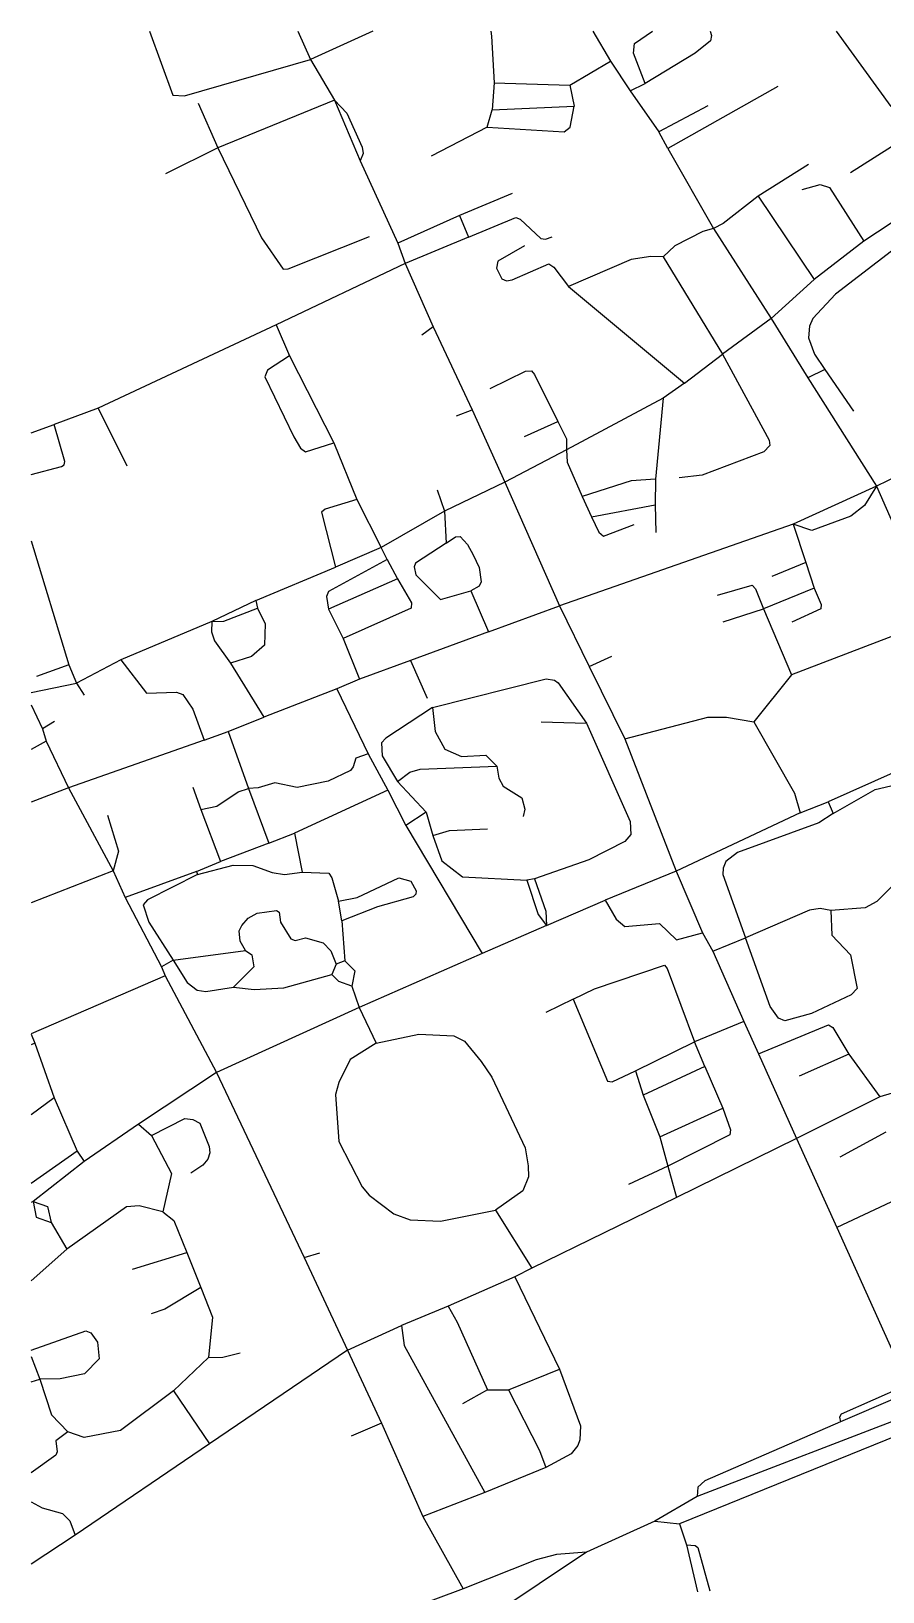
# Model space of a CAD drawing. Header units: inches. Extents: x 13529031 to 13536511, y 3660018 to 3664518.
# Drawn here: x 13529031 to 13530208, y 3662360 to 3664518 of the extents above; entities that cross this region are included whole.
import ezdxf

# ---------------------------------------------------------------- set-up
doc = ezdxf.new("R2010")
doc.units = ezdxf.units.IN
doc.header["$MEASUREMENT"] = 0

msp = doc.modelspace()

# ---------------------------------------------------------------- linework, layer by layer
for points in [[(13529194.2, 3664517.9), (13529226.3, 3664429.6), (13529242.7, 3664428.4), (13529417.1, 3664478.8)], [(13529399.3, 3664517.9), (13529417.1, 3664478.8)], [(13529502.9, 3664517.9), (13529417.1, 3664478.8)], [(13529666.1, 3664517.9), (13529667.4, 3664511), (13529670.9, 3664446.6)], [(13529807.5, 3664517.9), (13529831.6, 3664476.5)], [(13529879.7, 3664445.5), (13529863.6, 3664487.8), (13529865.2, 3664501), (13529889.9, 3664517.9)], [(13529969.7, 3664517.9), (13529971.7, 3664512.2), (13529970.3, 3664504.8), (13529949, 3664487.5), (13529879.7, 3664445.5)], [(13530143.7, 3664517.9), (13530219.4, 3664413.8)], [(13529417.1, 3664478.8), (13529450.1, 3664422.4)], [(13529775.5, 3664443.1), (13529831.6, 3664476.5)], [(13529831.6, 3664476.5), (13529859.1, 3664435.3)], [(13529670.9, 3664446.6), (13529668.3, 3664409.2)], [(13529670.9, 3664446.6), (13529775.5, 3664443.1)], [(13529775.5, 3664443.1), (13529781.5, 3664414.2)], [(13529859.1, 3664435.3), (13529879.7, 3664445.5)], [(13529859.1, 3664435.3), (13529898.8, 3664378.7)], [(13530063.2, 3664441.6), (13529911.1, 3664355.5)], [(13529261.7, 3664418.6), (13529288.9, 3664356.5)], [(13529450.1, 3664422.4), (13529288.9, 3664356.5)], [(13529450.1, 3664422.4), (13529467.1, 3664404.7), (13529488.3, 3664357.6), (13529489.9, 3664348.8), (13529485.7, 3664338.6)], [(13529450.1, 3664422.4), (13529485.7, 3664338.6)], [(13529661.1, 3664385.2), (13529767.7, 3664378.8), (13529776.2, 3664385.4), (13529781.5, 3664414.2)], [(13529661.1, 3664385.2), (13529668.3, 3664409.2)], [(13529668.3, 3664409.2), (13529781.5, 3664414.2)], [(13529966.2, 3664414.6), (13529898.8, 3664378.7)], [(13529661.1, 3664385.2), (13529583.7, 3664345.1)], [(13529911.1, 3664355.5), (13529898.8, 3664378.7)], [(13530245.4, 3664379.8), (13530234.3, 3664366.9), (13530163.7, 3664322.1)], [(13529288.9, 3664356.5), (13529216.2, 3664320.6)], [(13529288.9, 3664356.5), (13529349.2, 3664232.2), (13529379.2, 3664188.8), (13529386.2, 3664189.2), (13529498.7, 3664234.1)], [(13529911.1, 3664355.5), (13529974.1, 3664245.2)], [(13529485.7, 3664338.6), (13529537.7, 3664224.6)], [(13530105.7, 3664333.6), (13530036, 3664289.8)], [(13530096.7, 3664299.1), (13530121.6, 3664306.1), (13530134.5, 3664301.8), (13530182.2, 3664227.4)], [(13530296.8, 3664303.3), (13530182.2, 3664227.4)], [(13529695.7, 3664293.6), (13529623, 3664263)], [(13530036, 3664289.8), (13529987.8, 3664252), (13529974.1, 3664245.2)], [(13530036, 3664289.8), (13530113.7, 3664174.7)], [(13529623, 3664263), (13529537.7, 3664224.6)], [(13529623, 3664263), (13529635.2, 3664232.9)], [(13529635.2, 3664232.9), (13529701, 3664260.3), (13529706.8, 3664258.1), (13529735.5, 3664231.1), (13529741.7, 3664230.2), (13529751.2, 3664233.6)], [(13529974.1, 3664245.2), (13529959.3, 3664240.9), (13529920.8, 3664220.9), (13529904.5, 3664205.7)], [(13529974.1, 3664245.2), (13530053.8, 3664120.6)], [(13529537.7, 3664224.6), (13529547.7, 3664196.6)], [(13529635.2, 3664232.9), (13529547.7, 3664196.6)], [(13529712.7, 3664221.1), (13529676.1, 3664200.1), (13529674, 3664190.3), (13529681.5, 3664175.5), (13529687.8, 3664172.5), (13529696, 3664174.1), (13529746.7, 3664196.3), (13529753.3, 3664191.7), (13529773.7, 3664165)], [(13530377.7, 3664154.1), (13530368.2, 3664145.5), (13530362.4, 3664146.5), (13530315.4, 3664210.3), (13530302.6, 3664219.9), (13530253.4, 3664226.5), (13530232.6, 3664222.8), (13530143.1, 3664154.4), (13530111.4, 3664120.5), (13530106.8, 3664110.2), (13530105.5, 3664093.7), (13530113.8, 3664071.2), (13530128.1, 3664050.1)], [(13530182.2, 3664227.4), (13530113.7, 3664174.7)], [(13529547.7, 3664196.6), (13529369.6, 3664112)], [(13529547.7, 3664196.6), (13529586.7, 3664109.1)], [(13529904.5, 3664205.7), (13529887.6, 3664206.5), (13529860.6, 3664202.2), (13529773.7, 3664165)], [(13529904.5, 3664205.7), (13529986.8, 3664071.2)], [(13530113.7, 3664174.7), (13530053.8, 3664120.6)], [(13529773.7, 3664165), (13529934.1, 3664031.3)], [(13529369.6, 3664112), (13529123.1, 3663996.4)], [(13529369.6, 3664112), (13529388, 3664069.1)], [(13529586.7, 3664109.1), (13529570.7, 3664097.6)], [(13529586.7, 3664109.1), (13529640.5, 3663994.2)], [(13530053.8, 3664120.6), (13529986.8, 3664071.2)], [(13530053.8, 3664120.6), (13530104.7, 3664038.4)], [(13529388, 3664069.1), (13529357.3, 3664049.1), (13529353.8, 3664039.7), (13529393.9, 3663956.7), (13529403.1, 3663941.1), (13529410, 3663936.1), (13529449.1, 3663948.4)], [(13529388, 3664069.1), (13529449.1, 3663948.4)], [(13529986.8, 3664071.2), (13530051.2, 3663952.2), (13530052.2, 3663945), (13530043.7, 3663936.1), (13529958.7, 3663904), (13529926.7, 3663900.1)], [(13529934.1, 3664031.3), (13529986.8, 3664071.2)], [(13529665.2, 3664023.6), (13529714.2, 3664047.6), (13529722.5, 3664048.3), (13529726.8, 3664043.2), (13529759, 3663978.1)], [(13530128.1, 3664050.1), (13530104.7, 3664038.4)], [(13530128.1, 3664050.1), (13530167.7, 3663992.6)], [(13529934.1, 3664031.3), (13529904.5, 3664010.6)], [(13530104.7, 3664038.4), (13530199.7, 3663888.5)], [(13529904.5, 3664010.6), (13529770.9, 3663939.1)], [(13529904.5, 3664010.6), (13529894.2, 3663898.5)], [(13530458.4, 3664014.2), (13530199.7, 3663888.5)], [(13529123.1, 3663996.4), (13529062.5, 3663974)], [(13529123.1, 3663996.4), (13529162.7, 3663916.6)], [(13529618.7, 3663986.1), (13529640.5, 3663994.2)], [(13529640.5, 3663994.2), (13529685.8, 3663894.4)], [(13529712.7, 3663957.6), (13529759, 3663978.1)], [(13529759, 3663978.1), (13529771.1, 3663954.1), (13529770.9, 3663939.1)], [(13529030.7, 3663904.7), (13529072.7, 3663915.8), (13529076.4, 3663918.2), (13529077.1, 3663922.7), (13529062.5, 3663974)], [(13529030.7, 3663962.4), (13529062.5, 3663974)], [(13529449.1, 3663948.4), (13529481.1, 3663870.4)], [(13529770.9, 3663939.1), (13529685.8, 3663894.4)], [(13529770.9, 3663939.1), (13529771.9, 3663921.7), (13529792.5, 3663874.5)], [(13529685.8, 3663894.4), (13529602.2, 3663854.3)], [(13529685.8, 3663894.4), (13529761.3, 3663723.4)], [(13529894.2, 3663898.5), (13529860.3, 3663895.9), (13529792.5, 3663874.5)], [(13529894.2, 3663898.5), (13529893.6, 3663862.7)], [(13529481.1, 3663870.4), (13529437.1, 3663857), (13529432.2, 3663852.8), (13529451.4, 3663776.8)], [(13529481.1, 3663870.4), (13529514.8, 3663804)], [(13529592.2, 3663883.6), (13529602.2, 3663854.3)], [(13529792.5, 3663874.5), (13529805.7, 3663846.3)], [(13530199.7, 3663888.5), (13530183.1, 3663862), (13530164.1, 3663847.1), (13530110.1, 3663827.6), (13530084.6, 3663836.2)], [(13530199.7, 3663888.5), (13530084.6, 3663836.2)], [(13530199.7, 3663888.5), (13530236.7, 3663804.6)], [(13529602.2, 3663854.3), (13529514.8, 3663804)], [(13529602.2, 3663854.3), (13529604.5, 3663809.8)], [(13529805.7, 3663846.3), (13529893.6, 3663862.7)], [(13529805.7, 3663846.3), (13529815.8, 3663825.1), (13529821.9, 3663819.7), (13529864.7, 3663835.6)], [(13529893.6, 3663862.7), (13529894.7, 3663824.6)], [(13530084.6, 3663836.2), (13529761.3, 3663723.4)], [(13530084.6, 3663836.2), (13530102, 3663783.3)], [(13529030.7, 3663813.3), (13529082.7, 3663641.8)], [(13529514.8, 3663804), (13529451.4, 3663776.8)], [(13529523.1, 3663787.2), (13529514.8, 3663804)], [(13529604.5, 3663809.8), (13529562, 3663782.4), (13529560.1, 3663777), (13529562.8, 3663765.9), (13529596.7, 3663731.9), (13529638.8, 3663743.8)], [(13529604.5, 3663809.8), (13529617.6, 3663818.5), (13529623.7, 3663818.9), (13529633.9, 3663807.8), (13529642, 3663793.5), (13529650.4, 3663776.4), (13529652.8, 3663756.6), (13529650.2, 3663750.5), (13529638.8, 3663743.8)], [(13529523.1, 3663787.2), (13529441.8, 3663743.2), (13529439, 3663735.9), (13529441.6, 3663718.5)], [(13529523.1, 3663787.2), (13529537.1, 3663760.4)], [(13530102, 3663783.3), (13530054.7, 3663763.6)], [(13530102, 3663783.3), (13530113.7, 3663747.7)], [(13529341.2, 3663730.6), (13529451.4, 3663776.8)], [(13529537.1, 3663760.4), (13529441.6, 3663718.5)], [(13529537.1, 3663760.4), (13529556.6, 3663727.4), (13529556.2, 3663719.9), (13529462.3, 3663677.8)], [(13529638.8, 3663743.8), (13529662.9, 3663687.3)], [(13529979.7, 3663738.1), (13530027.6, 3663751.8), (13530032.5, 3663746.7), (13530043.4, 3663719.2)], [(13530113.7, 3663747.7), (13530043.4, 3663719.2)], [(13530113.7, 3663747.7), (13530123.1, 3663725.2), (13530122.6, 3663718.9), (13530082.7, 3663700.6)], [(13529341.2, 3663730.6), (13529280.5, 3663701.4)], [(13529280.5, 3663701.4), (13529297.1, 3663701.8), (13529343.7, 3663720.1)], [(13529343.7, 3663720.1), (13529354.4, 3663698.4), (13529353.4, 3663669), (13529335.1, 3663652.9), (13529306.4, 3663644)], [(13529341.2, 3663730.6), (13529343.7, 3663720.1)], [(13529441.6, 3663718.5), (13529462.3, 3663677.8)], [(13529662.9, 3663687.3), (13529761.3, 3663723.4)], [(13529761.3, 3663723.4), (13529802.4, 3663639.3)], [(13529987.7, 3663701.1), (13530043.4, 3663719.2)], [(13530043.4, 3663719.2), (13530082, 3663627.9)], [(13529280.5, 3663701.4), (13529154.6, 3663648.3)], [(13529280.5, 3663701.4), (13529279.9, 3663687.1), (13529284.3, 3663674.7), (13529306.4, 3663644)], [(13530284, 3663701.5), (13530259.2, 3663695.5), (13530082, 3663627.9)], [(13529462.3, 3663677.8), (13529484.7, 3663621.6)], [(13529662.9, 3663687.3), (13529555, 3663647.4)], [(13529802.4, 3663639.3), (13529833.7, 3663653.6)], [(13529082.7, 3663641.8), (13529038.2, 3663625.6)], [(13529082.7, 3663641.8), (13529093.4, 3663616.1)], [(13529154.6, 3663648.3), (13529093.4, 3663616.1)], [(13529154.6, 3663648.3), (13529190, 3663602.2), (13529231.5, 3663603.7), (13529240.2, 3663600.4), (13529254.1, 3663580.1), (13529269.7, 3663537.6)], [(13529306.4, 3663644), (13529352.6, 3663569.1)], [(13529555, 3663647.4), (13529484.7, 3663621.6)], [(13529555, 3663647.4), (13529578.2, 3663595.6)], [(13529802.4, 3663639.3), (13529851.4, 3663539.1)], [(13529030.7, 3663603.1), (13529093.4, 3663616.1)], [(13529093.4, 3663616.1), (13529103.7, 3663599.6)], [(13529453.2, 3663608.6), (13529352.6, 3663569.1)], [(13529484.7, 3663621.6), (13529453.2, 3663608.6)], [(13529453.2, 3663608.6), (13529496.6, 3663518.3)], [(13529585.5, 3663582.5), (13529742.7, 3663622.2), (13529754.2, 3663620.4), (13529759.6, 3663616.6), (13529798.4, 3663560.7)], [(13530082, 3663627.9), (13530030.1, 3663562.6)], [(13529030.7, 3663586.2), (13529046.2, 3663553.1)], [(13529303.2, 3663549.6), (13529352.6, 3663569.1)], [(13529585.5, 3663582.5), (13529521.1, 3663540.3), (13529514.9, 3663533.6), (13529515.9, 3663515.7), (13529537, 3663480.2)], [(13529585.5, 3663582.5), (13529589.1, 3663549.3), (13529602.6, 3663525.1), (13529625.8, 3663514.6), (13529659.6, 3663516.6), (13529674.8, 3663501.2)], [(13529851.4, 3663539.1), (13529966.3, 3663569.3), (13529992.1, 3663569.4), (13530030.1, 3663562.6)], [(13529062.7, 3663563.1), (13529046.2, 3663553.1)], [(13529046.2, 3663553.1), (13529051.2, 3663536.1)], [(13529269.7, 3663537.6), (13529303.2, 3663549.6)], [(13529303.2, 3663549.6), (13529331, 3663470.6)], [(13529798.4, 3663560.7), (13529859.2, 3663424.7), (13529859.9, 3663407.1), (13529851.6, 3663397.4), (13529801.7, 3663371.7), (13529726.7, 3663345.6)], [(13529735.7, 3663562.6), (13529798.4, 3663560.7)], [(13530030.1, 3663562.6), (13530086.2, 3663464.2), (13530094.3, 3663436.9)], [(13530351.1, 3663549.6), (13530132.7, 3663452.1)], [(13529051.2, 3663536.1), (13529030.7, 3663524.6)], [(13529051.2, 3663536.1), (13529082, 3663471.5)], [(13529269.7, 3663537.6), (13529082, 3663471.5)], [(13529851.4, 3663539.1), (13529922.4, 3663356)], [(13529496.6, 3663518.3), (13529479.6, 3663512.6), (13529475.9, 3663500.3), (13529472, 3663495.5), (13529441.4, 3663480.8), (13529398.3, 3663471.9), (13529367.7, 3663478.3), (13529344.5, 3663471.6), (13529331, 3663470.6)], [(13529496.6, 3663518.3), (13529523.7, 3663468)], [(13529537, 3663480.2), (13529554.2, 3663493.1), (13529568.6, 3663497.2), (13529674.8, 3663501.2)], [(13529674.8, 3663501.2), (13529677.5, 3663484.8), (13529683.4, 3663473.6), (13529709, 3663457.5), (13529713.4, 3663442), (13529711.2, 3663431.6)], [(13529537, 3663480.2), (13529576.8, 3663438)], [(13530139.7, 3663436.1), (13530197.8, 3663469.3), (13530297.8, 3663492.6), (13530325.3, 3663488.5), (13530330.9, 3663485.6), (13530348.6, 3663454.1), (13530351.6, 3663438.4), (13530350, 3663431.4), (13530344.1, 3663424.3), (13530266.6, 3663380.3), (13530200.1, 3663314.2), (13530183.9, 3663305.7), (13530136.7, 3663302)], [(13529082, 3663471.5), (13529030.7, 3663451.6)], [(13529082, 3663471.5), (13529143.8, 3663356.5)], [(13529254.2, 3663472.6), (13529265.4, 3663441.6)], [(13529265.4, 3663441.6), (13529287.2, 3663446.1), (13529316.8, 3663465.7), (13529331, 3663470.6)], [(13529331, 3663470.6), (13529359.5, 3663395.1)], [(13529523.7, 3663468), (13529394.6, 3663408.7)], [(13529523.7, 3663468), (13529548.8, 3663419.3)], [(13529265.4, 3663441.6), (13529292.4, 3663369.5)], [(13529576.8, 3663438), (13529548.8, 3663419.3)], [(13529576.8, 3663438), (13529586.2, 3663405.4)], [(13530094.3, 3663436.9), (13529922.4, 3663356)], [(13530139.7, 3663436.1), (13530120.1, 3663422.9), (13530007.3, 3663381.9), (13529991.5, 3663369.5), (13529987.4, 3663360.5), (13529987.2, 3663351.6), (13530018.5, 3663264)], [(13530094.3, 3663436.9), (13530132.7, 3663452.1)], [(13530132.7, 3663452.1), (13530139.7, 3663436.1)], [(13529136.2, 3663433.6), (13529151.3, 3663384), (13529143.8, 3663356.5)], [(13529548.8, 3663419.3), (13529654.3, 3663242.1)], [(13529586.2, 3663405.4), (13529609.2, 3663412.4), (13529661.7, 3663414.6)], [(13529359.5, 3663395.1), (13529292.4, 3663369.5)], [(13529359.5, 3663395.1), (13529394.6, 3663408.7)], [(13529394.6, 3663408.7), (13529405.6, 3663354.7)], [(13529586.2, 3663405.4), (13529598.4, 3663370.3), (13529627.2, 3663348.2), (13529716.2, 3663343.6)], [(13529143.8, 3663356.5), (13529030.7, 3663312.3)], [(13529143.8, 3663356.5), (13529160.6, 3663320)], [(13529259.2, 3663355.6), (13529160.6, 3663320)], [(13529260.7, 3663351.6), (13529191.7, 3663316.4), (13529185.5, 3663309.6), (13529193.5, 3663285.8), (13529227.2, 3663233.1)], [(13529259.2, 3663355.6), (13529292.4, 3663369.5)], [(13529259.2, 3663355.6), (13529260.7, 3663351.6)], [(13529260.7, 3663351.6), (13529310, 3663364.7), (13529337, 3663364.2), (13529363.8, 3663354.4), (13529381.1, 3663351.5), (13529405.6, 3663354.7)], [(13529405.6, 3663354.7), (13529442.1, 3663353.3), (13529446.3, 3663347.2), (13529455.7, 3663314.6)], [(13529922.4, 3663356), (13529824.3, 3663316.2)], [(13529922.4, 3663356), (13529959.2, 3663271.1)], [(13529455.7, 3663314.6), (13529481.5, 3663320), (13529539.3, 3663346.8), (13529555.7, 3663342.2), (13529563, 3663329.1), (13529562.5, 3663324.2), (13529558.8, 3663320.7), (13529509.7, 3663306.9), (13529460.1, 3663287.5)], [(13529726.7, 3663345.6), (13529716.2, 3663343.6)], [(13529716.2, 3663343.6), (13529732, 3663296.3), (13529743.1, 3663280.9)], [(13529726.7, 3663345.6), (13529742.4, 3663301), (13529743.1, 3663280.9)], [(13529160.6, 3663320), (13529210.7, 3663224.1)], [(13529460.1, 3663287.5), (13529455.7, 3663314.6)], [(13529743.1, 3663280.9), (13529824.3, 3663316.2)], [(13529824.3, 3663316.2), (13529839.8, 3663289.7), (13529851.8, 3663279.5), (13529899.6, 3663283.7), (13529923.3, 3663261.4), (13529959.2, 3663271.1)], [(13529327.1, 3663246.7), (13529319.7, 3663259.3), (13529318.4, 3663273.8), (13529322.1, 3663281.2), (13529330.8, 3663291.1), (13529343.2, 3663297.9), (13529369.7, 3663301.7), (13529373.6, 3663299.5), (13529375.3, 3663285.7), (13529389.5, 3663262.4), (13529395.9, 3663260.3), (13529410.2, 3663264), (13529434.5, 3663257.3), (13529445.1, 3663246.1), (13529452.2, 3663227.6)], [(13529460.1, 3663287.5), (13529464.2, 3663232.1)], [(13530136.7, 3663302), (13530121.9, 3663304.6), (13530107.2, 3663302.4), (13530018.5, 3663264)], [(13530136.7, 3663302), (13530138, 3663267.7), (13530163.9, 3663240.5), (13530172.8, 3663193.8), (13530164.7, 3663185.2), (13530109.6, 3663159.3), (13530072.8, 3663149.4), (13530064.2, 3663153.1), (13530052.8, 3663169.2), (13530018.5, 3663264)], [(13529743.1, 3663280.9), (13529654.3, 3663242.1)], [(13529959.2, 3663271.1), (13529973.2, 3663245.6)], [(13529973.2, 3663245.6), (13530018.5, 3663264)], [(13529227.2, 3663233.1), (13529327.1, 3663246.7)], [(13529327.1, 3663246.7), (13529335.8, 3663240.3), (13529338.4, 3663223.9), (13529310.5, 3663195.6)], [(13529654.3, 3663242.1), (13529484.3, 3663167.6)], [(13529973.2, 3663245.6), (13530016.3, 3663148.5)], [(13529227.2, 3663233.1), (13529210.7, 3663224.1)], [(13529210.7, 3663224.1), (13529215.7, 3663211.6)], [(13529227.2, 3663233.1), (13529246.5, 3663202.1), (13529260.1, 3663191.5), (13529272.1, 3663189.8), (13529310.5, 3663195.6)], [(13529452.2, 3663227.6), (13529446.2, 3663213.1)], [(13529464.2, 3663232.1), (13529452.2, 3663227.6)], [(13529464.2, 3663232.1), (13529478.2, 3663218.5), (13529474.2, 3663197)], [(13529780.3, 3663179.2), (13529809.7, 3663193.6), (13529906.5, 3663226.2), (13529910.2, 3663221.6), (13529947.8, 3663120.1)], [(13529215.7, 3663211.6), (13529030.7, 3663131.2)], [(13529215.7, 3663211.6), (13529286.8, 3663077.7)], [(13529310.5, 3663195.6), (13529339.1, 3663192.6), (13529380, 3663194.9), (13529446.2, 3663213.1)], [(13529474.2, 3663197), (13529455.9, 3663203.5), (13529446.2, 3663213.1)], [(13529474.2, 3663197), (13529484.3, 3663167.6)], [(13529780.3, 3663179.2), (13529742.2, 3663160.6)], [(13529780.3, 3663179.2), (13529827.5, 3663065.6), (13529834.3, 3663064.6), (13529866.6, 3663080)], [(13529484.3, 3663167.6), (13529286.8, 3663077.7)], [(13529484.3, 3663167.6), (13529507.5, 3663118.2)], [(13530016.3, 3663148.5), (13529947.8, 3663120.1)], [(13530016.3, 3663148.5), (13530036.3, 3663103.6)], [(13530036.3, 3663103.6), (13530133.4, 3663143.5), (13530139.2, 3663140.1), (13530161.5, 3663103.2)], [(13529030.7, 3663130.9), (13529035.6, 3663118.2)], [(13529035.6, 3663118.2), (13529030.7, 3663116)], [(13529035.6, 3663118.2), (13529062.5, 3663042.7)], [(13529507.5, 3663118.2), (13529471.9, 3663095.9), (13529455.9, 3663064), (13529451.3, 3663047.2), (13529456, 3662982.3), (13529488.3, 3662919.7), (13529498.1, 3662907.9), (13529532.2, 3662882.3), (13529554.8, 3662874), (13529596.7, 3662872.3), (13529672.9, 3662887.3)], [(13529507.5, 3663118.2), (13529566.6, 3663130.8), (13529615.1, 3663128.4), (13529629.7, 3663121), (13529653.1, 3663093.1), (13529667.9, 3663071.5), (13529714, 3662973.6), (13529718, 3662948.6), (13529718.2, 3662933.6), (13529710.7, 3662914.2), (13529672.9, 3662887.3)], [(13529866.6, 3663080), (13529947.8, 3663120.1)], [(13529962.1, 3663086.2), (13529947.8, 3663120.1)], [(13530036.3, 3663103.6), (13530089.2, 3662986.5)], [(13530161.5, 3663103.2), (13530092.7, 3663072.6)], [(13530161.5, 3663103.2), (13530204.2, 3663044.1)], [(13529286.8, 3663077.7), (13529179, 3663006.3)], [(13529286.8, 3663077.7), (13529408.1, 3662821.9)], [(13529866.6, 3663080), (13529877, 3663046.6)], [(13529962.1, 3663086.2), (13529877, 3663046.6)], [(13529962.1, 3663086.2), (13529987, 3663028.3)], [(13530221.2, 3663049.1), (13530204.2, 3663044.1)], [(13529062.5, 3663042.7), (13529030.7, 3663019.1)], [(13529062.5, 3663042.7), (13529094.2, 3662969.1)], [(13529877, 3663046.6), (13529899.9, 3662988.9)], [(13529899.9, 3662988.9), (13529987, 3663028.3)], [(13529987, 3663028.3), (13529997.9, 3662998.3), (13529996.7, 3662991.5), (13529910.9, 3662948.3)], [(13530204.2, 3663044.1), (13530089.2, 3662986.5)], [(13529179, 3663006.3), (13529103.7, 3662954.6)], [(13529179, 3663006.3), (13529197.1, 3662990.5)], [(13529197.1, 3662990.5), (13529243.3, 3663014.1), (13529254.2, 3663012.7), (13529263.8, 3663007.7), (13529276.7, 3662975.6), (13529277.7, 3662966.6), (13529274.7, 3662957.8), (13529267.8, 3662949.7), (13529251.2, 3662938.6)], [(13529197.1, 3662990.5), (13529224.6, 3662938), (13529212.5, 3662885.1)], [(13529899.9, 3662988.9), (13529910.9, 3662948.3)], [(13530089.2, 3662986.5), (13529922.9, 3662904.9)], [(13530089.2, 3662986.5), (13530144.8, 3662863.5)], [(13530212.6, 3662995.1), (13530149.2, 3662960.6)], [(13529094.2, 3662969.1), (13529030.7, 3662924.2)], [(13529094.2, 3662969.1), (13529103.7, 3662954.6)], [(13529103.7, 3662954.6), (13529033.2, 3662899.1)], [(13529910.9, 3662948.3), (13529856.7, 3662922.6)], [(13529910.9, 3662948.3), (13529922.9, 3662904.9)], [(13529033.2, 3662899.1), (13529030.7, 3662897.9)], [(13529033.2, 3662899.1), (13529053, 3662892.6), (13529058.1, 3662870.2)], [(13529033.2, 3662899.1), (13529037.3, 3662877.8), (13529058.1, 3662870.2)], [(13529922.9, 3662904.9), (13529723.2, 3662807)], [(13530234.4, 3662905.3), (13530144.8, 3662863.5)], [(13529212.5, 3662885.1), (13529180.1, 3662893.2), (13529162.3, 3662891.8), (13529079.7, 3662833.5)], [(13529212.5, 3662885.1), (13529227.8, 3662873.2), (13529245.8, 3662828.9)], [(13529672.9, 3662887.3), (13529723.2, 3662807)], [(13529058.1, 3662870.2), (13529079.7, 3662833.5)], [(13530144.8, 3662863.5), (13530235.7, 3662662.1)], [(13529079.7, 3662833.5), (13529030.7, 3662789.5)], [(13529170.7, 3662805.6), (13529245.8, 3662828.9)], [(13529245.8, 3662828.9), (13529265.1, 3662780.5)], [(13529408.1, 3662821.9), (13529429.7, 3662828.1)], [(13529408.1, 3662821.9), (13529468.3, 3662693.7)], [(13529699.5, 3662795.3), (13529607.5, 3662754.5)], [(13529723.2, 3662807), (13529699.5, 3662795.3)], [(13529699.5, 3662795.3), (13529761.1, 3662667.3)], [(13529265.1, 3662780.5), (13529215.6, 3662750.4), (13529196.7, 3662744.1)], [(13529265.1, 3662780.5), (13529281.4, 3662739.2), (13529276, 3662683.5)], [(13529607.5, 3662754.5), (13529542.8, 3662727.7)], [(13529607.5, 3662754.5), (13529619.9, 3662732.5), (13529661.8, 3662638.7)], [(13529468.3, 3662693.7), (13529542.8, 3662727.7)], [(13529542.8, 3662727.7), (13529546.5, 3662700.2), (13529658.2, 3662496.7)], [(13529030.7, 3662693.8), (13529106.1, 3662720.3), (13529113.1, 3662717.6), (13529122.3, 3662704.9), (13529124.5, 3662681.6), (13529104.2, 3662661), (13529070.6, 3662653.9), (13529042.4, 3662653.6)], [(13529030.7, 3662684.8), (13529042.4, 3662653.6)], [(13529276, 3662683.5), (13529227.3, 3662637.5)], [(13529276, 3662683.5), (13529295.5, 3662683.9), (13529319.8, 3662690.1)], [(13529468.3, 3662693.7), (13529277.3, 3662564.1)], [(13529468.3, 3662693.7), (13529515, 3662592.7)], [(13529690.8, 3662639), (13529761.1, 3662667.3)], [(13529761.1, 3662667.3), (13529790.2, 3662589.1), (13529789.6, 3662569.9), (13529786.4, 3662561.7), (13529777.3, 3662550.5), (13529742.6, 3662531.2)], [(13529030.7, 3662649.7), (13529042.4, 3662653.6)], [(13529042.4, 3662653.6), (13529058.6, 3662604.1), (13529081.5, 3662580.9)], [(13529227.3, 3662637.5), (13529154.1, 3662582.7), (13529104.1, 3662573), (13529081.5, 3662580.9)], [(13529227.3, 3662637.5), (13529277.3, 3662564.1)], [(13529661.8, 3662638.7), (13529627.2, 3662619.6)], [(13529661.8, 3662638.7), (13529690.8, 3662639)], [(13529690.8, 3662639), (13529733.7, 3662555), (13529742.6, 3662531.2)], [(13530243.2, 3662644.6), (13530238.3, 3662643.8), (13530150.8, 3662605.1), (13530148.4, 3662600.9), (13530149.7, 3662594.6)], [(13530248.2, 3662631.6), (13530228.1, 3662628.3), (13530149.7, 3662594.6)], [(13530262.2, 3662595.1), (13530246.6, 3662583.2), (13529927.2, 3662453.6)], [(13530256.2, 3662608.6), (13529951.7, 3662491.1)], [(13530149.7, 3662594.6), (13529962.1, 3662512.8), (13529952.8, 3662504.4), (13529951.7, 3662491.1)], [(13529081.5, 3662580.9), (13529064.9, 3662568.4), (13529066.5, 3662553.2), (13529064.5, 3662548.6), (13529030.7, 3662523.8)], [(13529515, 3662592.7), (13529473.2, 3662574.6)], [(13529515, 3662592.7), (13529572.2, 3662463.7)], [(13529277.3, 3662564.1), (13529091.3, 3662437.7)], [(13529742.6, 3662531.2), (13529658.2, 3662496.7)], [(13529658.2, 3662496.7), (13529572.2, 3662463.7)], [(13529951.7, 3662491.1), (13529893.2, 3662457.1)], [(13529030.7, 3662484.1), (13529045.8, 3662475.5), (13529074.1, 3662467.8), (13529084.3, 3662457.6), (13529091.3, 3662437.7)], [(13529572.2, 3662463.7), (13529627.9, 3662363.8)], [(13529893.2, 3662457.1), (13529798.7, 3662414.4)], [(13529893.2, 3662457.1), (13529927.2, 3662453.6)], [(13529927.2, 3662453.6), (13529936.8, 3662424.3)], [(13529091.3, 3662437.7), (13529030.7, 3662397.5)], [(13529936.8, 3662424.3), (13529948.9, 3662423.7), (13529952.4, 3662420.7), (13529969.2, 3662360.6)], [(13529936.8, 3662424.3), (13529952.2, 3662359.6)], [(13529798.7, 3662414.4), (13529757.2, 3662411.1), (13529729.2, 3662403.5), (13529627.9, 3662363.8)], [(13529798.7, 3662414.4), (13529667.8, 3662326.8)], [(13529627.9, 3662363.8), (13529363.8, 3662265)]]:
    msp.add_lwpolyline(points)

doc.saveas('drawing.dxf')
